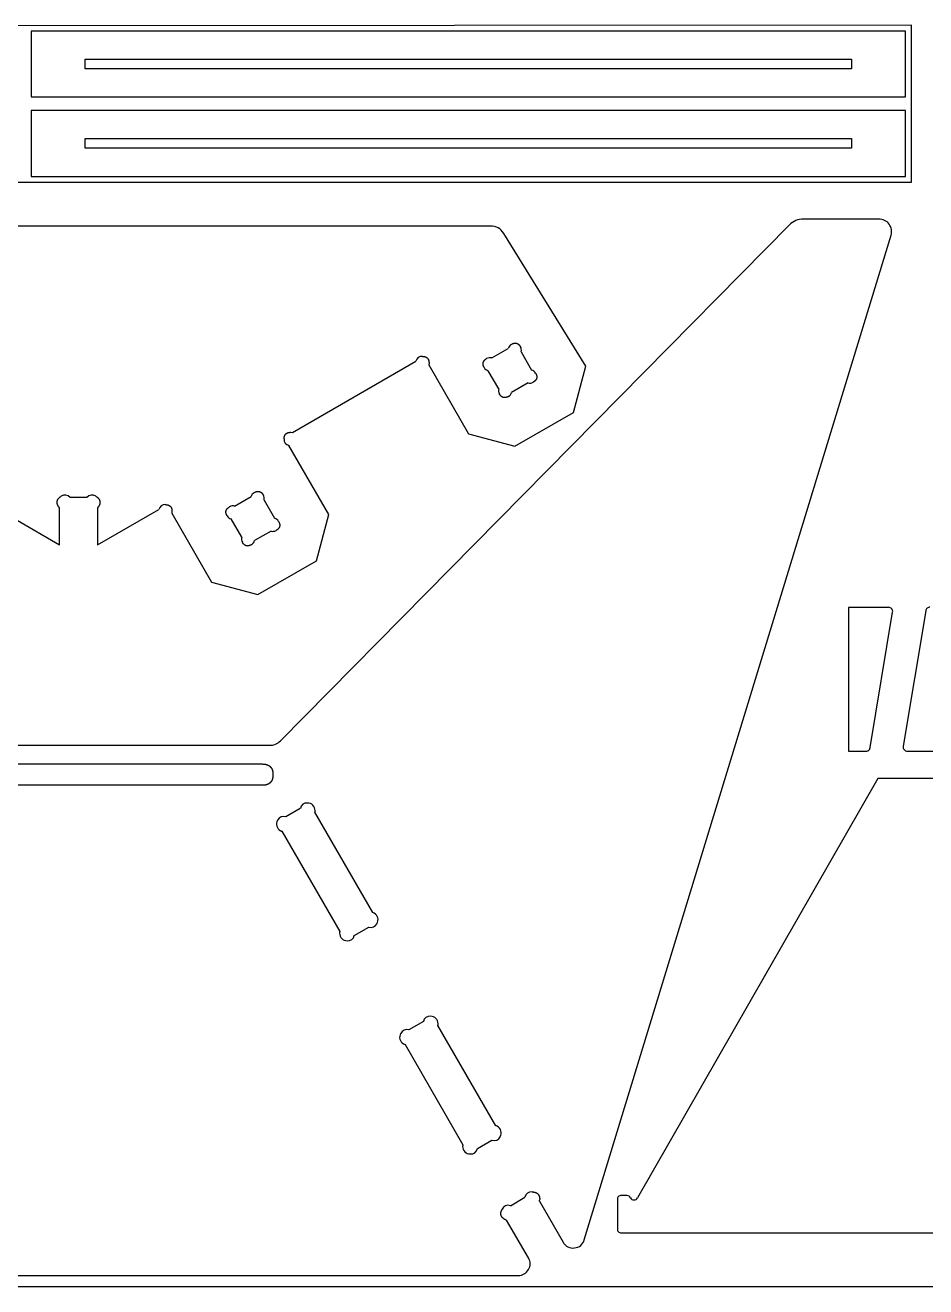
# Model space of a CAD drawing. Extents: x 0 to 2438, y 0 to 1220.
# Drawn here: x 1241 to 1705, y 0 to 651 of the extents above; entities that cross this region are included whole.
import ezdxf

# ---------------------------------------------------------------- set-up
doc = ezdxf.new("R2010")
doc.units = 0
doc.header["$MEASUREMENT"] = 0
doc.layers.add('PROFILE_-_OUTSIDE', color=18, linetype='CONTINUOUS')

msp = doc.modelspace()

# ---------------------------------------------------------------- linework, layer by layer
at = {"layer": 'PROFILE_-_OUTSIDE', "color": 4}
for p, q in [((1698.09, 650.9), (783.59, 650.4)), ((1698.09, 569.9), (1698.09, 650.9)), ((1271.76, 633.4), (1667.16, 633.4)), ((1271.76, 628.4), (1271.76, 633.4)), ((1667.16, 633.4), (1667.16, 628.4)), ((1667.16, 628.4), (1271.76, 628.4)), ((1271.76, 587.4), (1271.76, 592.4)), ((1271.76, 592.4), (1667.16, 592.4)), ((1667.16, 592.4), (1667.16, 587.4)), ((1667.16, 587.4), (1271.76, 587.4)), ((783.59, 569.9), (1698.09, 569.9))]:
    msp.add_line(p, q, dxfattribs=at)
at = {"layer": 'PROFILE_-_OUTSIDE', "color": 18}
for p, q in [((1695.09, 647.9), (1243.84, 647.9)), ((1243.84, 647.9), (1243.84, 613.9)), ((1695.09, 613.9), (1695.09, 647.9)), ((1243.84, 613.9), (1695.09, 613.9)), ((1695.09, 606.9), (1243.84, 606.9)), ((1243.84, 606.9), (1243.84, 572.9)), ((1695.09, 572.9), (1695.09, 606.9)), ((1243.84, 572.9), (1695.09, 572.9)), ((1480.93, 547.28), (1055.91, 547.3)), ((1635.19, 547.85), (1372.53, 281.73)), ((1680.35, 550.83), (1642.32, 550.83)), ((1681.22, 550.83), (1680.35, 550.83)), ((1530.15, 474.94), (1487.74, 543.48)), ((1529.3, 24.26), (1687.58, 542.63)), ((1378.72, 440.74), (1442.45, 477.49)), ((1449.19, 476.6), (1449.07, 475.71)), ((1449.07, 475.71), (1469.64, 440.04)), ((1523.75, 451.09), (1530.15, 474.94)), ((1493.49, 433.64), (1523.75, 451.09)), ((1377.83, 440.86), (1378.72, 440.74)), ((1469.64, 440.04), (1493.49, 433.64)), ((1397.52, 398.46), (1376.94, 434.12)), ((1264.02, 407.32), (1272.68, 407.32)), ((1227.02, 401.01), (1258.57, 382.81)), ((1258.57, 382.81), (1258.58, 401.87)), ((1278.13, 401.86), (1278.13, 382.78)), ((1278.13, 382.78), (1309.81, 401.01)), ((1316.55, 400.12), (1316.43, 399.23)), ((1316.43, 399.23), (1337.01, 363.56)), ((1391.11, 374.61), (1397.52, 398.46)), ((1360.86, 357.15), (1391.11, 374.61)), ((1337.01, 363.56), (1360.86, 357.15)), ((1665.61, 350.56), (1665.61, 276.36)), ((1686.26, 350.56), (1665.61, 350.56)), ((1676.76, 278.18), (1688.4, 348.03)), ((1705.5, 348.75), (1693.86, 278.9)), ((1268.42, 279.35), (1185.74, 279.35)), ((1351.09, 279.35), (1268.42, 279.35)), ((1366.83, 279.35), (1351.09, 279.35)), ((1665.61, 276.36), (1674.62, 276.36)), ((1696, 276.36), (1716.65, 276.36)), ((1680.75, 262.31), (1556.73, 45.89)), ((1866.04, 262.31), (1680.75, 262.31)), ((1491.2, 41.84), (1498.69, 46.17)), ((1551.34, 47.02), (1548.38, 47.02)), ((1506.15, 44.17), (1518.36, 23.01)), ((1546.38, 45.02), (1546.38, 29.89)), ((1500.48, 14.86), (1489.21, 34.4)), ((1548.38, 27.9), (1750.26, 27.9)), ((1041.61, 5.86), (1495.29, 5.86))]:
    msp.add_line(p, q, dxfattribs=at)
at = {"layer": 'PROFILE_-_OUTSIDE', "color": 30}
for p, q in [((1481.53, 479.25), (1490.08, 484.18)), ((1496.7, 482.4), (1502.11, 473)), ((1485.17, 463.24), (1479.75, 472.63)), ((1500.33, 466.38), (1491.79, 461.46)), ((1348.89, 402.76), (1357.43, 407.68)), ((1364.05, 405.9), (1369.46, 396.51)), ((1352.52, 386.75), (1347.11, 396.14)), ((1367.68, 389.89), (1359.14, 384.96)), ((1382.78, 246.83), (1375.29, 242.5)), ((1420.13, 193.05), (1390.24, 244.84)), ((1373.3, 235.06), (1403.19, 183.27)), ((1410.64, 181.27), (1418.14, 185.6)), ((1446.28, 136.85), (1438.79, 132.52)), ((1483.63, 83.06), (1453.74, 134.85)), ((1436.8, 125.07), (1466.69, 73.28)), ((1474.14, 71.29), (1481.64, 75.61))]:
    msp.add_line(p, q, dxfattribs=at)
at = {"layer": 'PROFILE_-_OUTSIDE', "color": 5}
for p, q in [((1173.68, 269.73), (1363.16, 269.73)), ((1363.16, 258.73), (1173.68, 258.73))]:
    msp.add_line(p, q, dxfattribs=at)
at = {"layer": 'PROFILE_-_OUTSIDE', "color": 1}
msp.add_line((2438, 0), (0, 0), dxfattribs=at)
at = {"layer": 'PROFILE_-_OUTSIDE', "color": 30}
for points in [[(1491.67, 486.26), (1491.86, 486.36), (1492.04, 486.45), (1492.13, 486.5), (1492.22, 486.54), (1492.31, 486.58), (1492.4, 486.61), (1492.49, 486.65), (1492.57, 486.68), (1492.66, 486.71), (1492.74, 486.73), (1492.83, 486.76), (1492.91, 486.78), (1493, 486.8), (1493.08, 486.82), (1493.16, 486.84), (1493.25, 486.85), (1493.33, 486.86), (1493.41, 486.87), (1493.49, 486.88), (1493.57, 486.88), (1493.65, 486.88), (1493.73, 486.88), (1493.8, 486.88), (1493.88, 486.88), (1493.96, 486.87), (1494.03, 486.86), (1494.11, 486.85), (1494.18, 486.83), (1494.26, 486.82), (1494.33, 486.8), (1494.4, 486.78), (1494.48, 486.75), (1494.55, 486.73), (1494.62, 486.7), (1494.69, 486.67), (1494.76, 486.64), (1494.83, 486.61), (1494.9, 486.57), (1494.96, 486.53), (1495.03, 486.49), (1495.1, 486.44), (1495.16, 486.4), (1495.23, 486.35), (1495.29, 486.3), (1495.36, 486.25), (1495.42, 486.19), (1495.49, 486.13), (1495.55, 486.07), (1495.61, 486.01), (1495.67, 485.95), (1495.73, 485.88), (1495.79, 485.81), (1495.85, 485.74), (1495.91, 485.67), (1495.97, 485.59), (1496.03, 485.51), (1496.08, 485.43), (1496.14, 485.35), (1496.25, 485.18), (1496.36, 485)], [(1477.67, 474.23), (1477.57, 474.42), (1477.48, 474.6), (1477.43, 474.69), (1477.39, 474.78), (1477.35, 474.87), (1477.32, 474.95), (1477.28, 475.04), (1477.25, 475.13), (1477.22, 475.22), (1477.19, 475.3), (1477.17, 475.39), (1477.15, 475.47), (1477.13, 475.55), (1477.11, 475.64), (1477.09, 475.72), (1477.08, 475.8), (1477.07, 475.88), (1477.06, 475.96), (1477.05, 476.05), (1477.05, 476.12), (1477.05, 476.2), (1477.05, 476.28), (1477.05, 476.36), (1477.05, 476.44), (1477.06, 476.51), (1477.07, 476.59), (1477.08, 476.66), (1477.1, 476.74), (1477.11, 476.81), (1477.13, 476.89), (1477.15, 476.96), (1477.17, 477.03), (1477.2, 477.1), (1477.23, 477.18), (1477.26, 477.25), (1477.29, 477.32), (1477.32, 477.38), (1477.36, 477.45), (1477.4, 477.52), (1477.44, 477.59), (1477.48, 477.65), (1477.53, 477.72), (1477.58, 477.79), (1477.63, 477.85), (1477.68, 477.92), (1477.74, 477.98), (1477.79, 478.04), (1477.85, 478.1), (1477.92, 478.17), (1477.98, 478.23), (1478.05, 478.29), (1478.12, 478.35), (1478.19, 478.41), (1478.26, 478.47), (1478.34, 478.52), (1478.41, 478.58), (1478.49, 478.64), (1478.58, 478.7), (1478.75, 478.81), (1478.93, 478.91)], [(1504.19, 471.4), (1504.29, 471.22), (1504.39, 471.04), (1504.43, 470.95), (1504.47, 470.86), (1504.51, 470.77), (1504.55, 470.68), (1504.58, 470.59), (1504.61, 470.51), (1504.64, 470.42), (1504.67, 470.33), (1504.69, 470.25), (1504.72, 470.16), (1504.74, 470.08), (1504.76, 470), (1504.77, 469.91), (1504.78, 469.83), (1504.8, 469.75), (1504.8, 469.67), (1504.81, 469.59), (1504.82, 469.51), (1504.82, 469.43), (1504.82, 469.35), (1504.82, 469.27), (1504.81, 469.2), (1504.8, 469.12), (1504.79, 469.04), (1504.78, 468.97), (1504.77, 468.89), (1504.75, 468.82), (1504.73, 468.75), (1504.71, 468.67), (1504.69, 468.6), (1504.66, 468.53), (1504.64, 468.46), (1504.61, 468.39), (1504.57, 468.32), (1504.54, 468.25), (1504.5, 468.18), (1504.46, 468.11), (1504.42, 468.05), (1504.38, 467.98), (1504.33, 467.91), (1504.28, 467.85), (1504.23, 467.78), (1504.18, 467.72), (1504.13, 467.65), (1504.07, 467.59), (1504.01, 467.53), (1503.95, 467.47), (1503.88, 467.41), (1503.82, 467.35), (1503.75, 467.29), (1503.68, 467.23), (1503.6, 467.17), (1503.53, 467.11), (1503.45, 467.05), (1503.37, 466.99), (1503.29, 466.94), (1503.11, 466.83), (1502.93, 466.72)], [(1490.19, 459.38), (1490, 459.27), (1489.82, 459.18), (1489.73, 459.14), (1489.64, 459.1), (1489.55, 459.06), (1489.47, 459.02), (1489.38, 458.99), (1489.29, 458.96), (1489.2, 458.93), (1489.12, 458.9), (1489.03, 458.87), (1488.95, 458.85), (1488.87, 458.83), (1488.78, 458.81), (1488.7, 458.8), (1488.62, 458.78), (1488.54, 458.77), (1488.45, 458.76), (1488.37, 458.76), (1488.3, 458.75), (1488.22, 458.75), (1488.14, 458.75), (1488.06, 458.75), (1487.98, 458.76), (1487.91, 458.77), (1487.83, 458.77), (1487.75, 458.79), (1487.68, 458.8), (1487.61, 458.82), (1487.53, 458.83), (1487.46, 458.86), (1487.39, 458.88), (1487.32, 458.9), (1487.24, 458.93), (1487.17, 458.96), (1487.1, 458.99), (1487.04, 459.03), (1486.97, 459.07), (1486.9, 459.1), (1486.83, 459.15), (1486.76, 459.19), (1486.7, 459.24), (1486.63, 459.28), (1486.57, 459.33), (1486.5, 459.39), (1486.44, 459.44), (1486.38, 459.5), (1486.31, 459.56), (1486.25, 459.62), (1486.19, 459.69), (1486.13, 459.75), (1486.07, 459.82), (1486.01, 459.89), (1485.95, 459.97), (1485.9, 460.04), (1485.84, 460.12), (1485.78, 460.2), (1485.72, 460.28), (1485.61, 460.45), (1485.51, 460.64)], [(1359.03, 409.77), (1359.21, 409.87), (1359.39, 409.96), (1359.48, 410), (1359.57, 410.05), (1359.66, 410.08), (1359.75, 410.12), (1359.84, 410.15), (1359.93, 410.19), (1360.01, 410.22), (1360.1, 410.24), (1360.18, 410.27), (1360.27, 410.29), (1360.35, 410.31), (1360.43, 410.33), (1360.52, 410.34), (1360.6, 410.36), (1360.68, 410.37), (1360.76, 410.38), (1360.84, 410.39), (1360.92, 410.39), (1361, 410.39), (1361.08, 410.39), (1361.16, 410.39), (1361.23, 410.38), (1361.31, 410.38), (1361.39, 410.37), (1361.46, 410.36), (1361.54, 410.34), (1361.61, 410.33), (1361.68, 410.31), (1361.76, 410.29), (1361.83, 410.26), (1361.9, 410.24), (1361.97, 410.21), (1362.04, 410.18), (1362.11, 410.15), (1362.18, 410.11), (1362.25, 410.08), (1362.32, 410.04), (1362.39, 410), (1362.45, 409.95), (1362.52, 409.91), (1362.58, 409.86), (1362.65, 409.81), (1362.71, 409.75), (1362.78, 409.7), (1362.84, 409.64), (1362.9, 409.58), (1362.96, 409.52), (1363.02, 409.46), (1363.09, 409.39), (1363.15, 409.32), (1363.2, 409.25), (1363.26, 409.18), (1363.32, 409.1), (1363.38, 409.02), (1363.44, 408.94), (1363.49, 408.86), (1363.6, 408.69), (1363.71, 408.51)], [(1345.02, 397.74), (1344.92, 397.92), (1344.83, 398.11), (1344.79, 398.2), (1344.74, 398.28), (1344.71, 398.37), (1344.67, 398.46), (1344.64, 398.55), (1344.6, 398.64), (1344.57, 398.72), (1344.55, 398.81), (1344.52, 398.89), (1344.5, 398.98), (1344.48, 399.06), (1344.46, 399.15), (1344.45, 399.23), (1344.43, 399.31), (1344.42, 399.39), (1344.41, 399.47), (1344.41, 399.55), (1344.4, 399.63), (1344.4, 399.71), (1344.4, 399.79), (1344.4, 399.87), (1344.41, 399.95), (1344.41, 400.02), (1344.42, 400.1), (1344.43, 400.17), (1344.45, 400.25), (1344.46, 400.32), (1344.48, 400.4), (1344.5, 400.47), (1344.53, 400.54), (1344.55, 400.61), (1344.58, 400.68), (1344.61, 400.75), (1344.64, 400.82), (1344.68, 400.89), (1344.71, 400.96), (1344.75, 401.03), (1344.79, 401.1), (1344.84, 401.16), (1344.88, 401.23), (1344.93, 401.29), (1344.98, 401.36), (1345.04, 401.42), (1345.09, 401.49), (1345.15, 401.55), (1345.21, 401.61), (1345.27, 401.67), (1345.33, 401.74), (1345.4, 401.8), (1345.47, 401.86), (1345.54, 401.92), (1345.61, 401.97), (1345.69, 402.03), (1345.77, 402.09), (1345.85, 402.15), (1345.93, 402.2), (1346.1, 402.31), (1346.28, 402.42)], [(1371.55, 394.91), (1371.65, 394.73), (1371.74, 394.54), (1371.78, 394.45), (1371.83, 394.36), (1371.86, 394.28), (1371.9, 394.19), (1371.93, 394.1), (1371.97, 394.01), (1372, 393.93), (1372.02, 393.84), (1372.05, 393.76), (1372.07, 393.67), (1372.09, 393.59), (1372.11, 393.5), (1372.12, 393.42), (1372.14, 393.34), (1372.15, 393.26), (1372.16, 393.18), (1372.17, 393.1), (1372.17, 393.02), (1372.17, 392.94), (1372.17, 392.86), (1372.17, 392.78), (1372.16, 392.7), (1372.16, 392.63), (1372.15, 392.55), (1372.14, 392.48), (1372.12, 392.4), (1372.11, 392.33), (1372.09, 392.25), (1372.07, 392.18), (1372.04, 392.11), (1372.02, 392.04), (1371.99, 391.97), (1371.96, 391.9), (1371.93, 391.83), (1371.89, 391.76), (1371.86, 391.69), (1371.82, 391.62), (1371.78, 391.55), (1371.73, 391.49), (1371.69, 391.42), (1371.64, 391.36), (1371.59, 391.29), (1371.53, 391.23), (1371.48, 391.16), (1371.42, 391.1), (1371.36, 391.04), (1371.3, 390.98), (1371.24, 390.91), (1371.17, 390.85), (1371.1, 390.79), (1371.03, 390.73), (1370.96, 390.68), (1370.88, 390.62), (1370.8, 390.56), (1370.72, 390.5), (1370.64, 390.45), (1370.47, 390.34), (1370.29, 390.23)], [(1357.54, 382.88), (1357.36, 382.78), (1357.18, 382.69), (1357.09, 382.65), (1357, 382.6), (1356.91, 382.57), (1356.82, 382.53), (1356.73, 382.5), (1356.64, 382.46), (1356.56, 382.43), (1356.47, 382.41), (1356.39, 382.38), (1356.3, 382.36), (1356.22, 382.34), (1356.14, 382.32), (1356.05, 382.31), (1355.97, 382.29), (1355.89, 382.28), (1355.81, 382.27), (1355.73, 382.26), (1355.65, 382.26), (1355.57, 382.26), (1355.49, 382.26), (1355.41, 382.26), (1355.34, 382.27), (1355.26, 382.27), (1355.18, 382.28), (1355.11, 382.29), (1355.03, 382.31), (1354.96, 382.32), (1354.89, 382.34), (1354.81, 382.36), (1354.74, 382.39), (1354.67, 382.41), (1354.6, 382.44), (1354.53, 382.47), (1354.46, 382.5), (1354.39, 382.54), (1354.32, 382.57), (1354.25, 382.61), (1354.19, 382.65), (1354.12, 382.7), (1354.05, 382.74), (1353.99, 382.79), (1353.92, 382.84), (1353.86, 382.9), (1353.79, 382.95), (1353.73, 383.01), (1353.67, 383.07), (1353.61, 383.13), (1353.55, 383.19), (1353.48, 383.26), (1353.42, 383.33), (1353.37, 383.4), (1353.31, 383.47), (1353.25, 383.55), (1353.19, 383.63), (1353.13, 383.71), (1353.08, 383.79), (1352.97, 383.96), (1352.86, 384.14)]]:
    msp.add_lwpolyline(points, dxfattribs=at)
at = {"layer": 'PROFILE_-_OUTSIDE', "color": 18}
for points in [[(1445.76, 480.03), (1445.97, 480.03), (1446.17, 480.02), (1446.27, 480.01), (1446.37, 480), (1446.47, 479.99), (1446.56, 479.98), (1446.65, 479.96), (1446.75, 479.95), (1446.83, 479.93), (1446.92, 479.91), (1447.01, 479.89), (1447.09, 479.87), (1447.18, 479.84), (1447.26, 479.82), (1447.34, 479.79), (1447.41, 479.76), (1447.49, 479.73), (1447.57, 479.7), (1447.64, 479.66), (1447.71, 479.63), (1447.78, 479.59), (1447.85, 479.55), (1447.91, 479.51), (1447.98, 479.46), (1448.04, 479.42), (1448.1, 479.37), (1448.16, 479.33), (1448.22, 479.28), (1448.27, 479.23), (1448.33, 479.17), (1448.38, 479.12), (1448.43, 479.06), (1448.48, 479.01), (1448.53, 478.95), (1448.58, 478.88), (1448.62, 478.82), (1448.66, 478.76), (1448.7, 478.69), (1448.74, 478.62), (1448.78, 478.55), (1448.82, 478.48), (1448.85, 478.41), (1448.88, 478.34), (1448.91, 478.26), (1448.94, 478.18), (1448.97, 478.1), (1449, 478.02), (1449.02, 477.94), (1449.04, 477.85), (1449.07, 477.77), (1449.08, 477.68), (1449.1, 477.59), (1449.12, 477.5), (1449.13, 477.41), (1449.14, 477.31), (1449.16, 477.21), (1449.17, 477.12), (1449.17, 477.02), (1449.18, 476.81), (1449.19, 476.6)], [(1374.4, 437.43), (1374.41, 437.64), (1374.42, 437.85), (1374.42, 437.95), (1374.43, 438.05), (1374.44, 438.14), (1374.46, 438.24), (1374.47, 438.33), (1374.49, 438.42), (1374.5, 438.51), (1374.52, 438.6), (1374.54, 438.68), (1374.57, 438.77), (1374.59, 438.85), (1374.62, 438.93), (1374.65, 439.01), (1374.67, 439.09), (1374.71, 439.17), (1374.74, 439.24), (1374.77, 439.31), (1374.81, 439.38), (1374.85, 439.45), (1374.89, 439.52), (1374.93, 439.59), (1374.97, 439.65), (1375.01, 439.72), (1375.06, 439.78), (1375.11, 439.84), (1375.16, 439.89), (1375.21, 439.95), (1375.26, 440), (1375.32, 440.06), (1375.37, 440.11), (1375.43, 440.16), (1375.49, 440.21), (1375.55, 440.25), (1375.61, 440.3), (1375.68, 440.34), (1375.74, 440.38), (1375.81, 440.42), (1375.88, 440.46), (1375.95, 440.49), (1376.02, 440.53), (1376.1, 440.56), (1376.18, 440.59), (1376.25, 440.62), (1376.33, 440.65), (1376.41, 440.67), (1376.5, 440.7), (1376.58, 440.72), (1376.67, 440.74), (1376.76, 440.76), (1376.84, 440.78), (1376.94, 440.79), (1377.03, 440.81), (1377.12, 440.82), (1377.22, 440.83), (1377.32, 440.84), (1377.42, 440.85), (1377.62, 440.86), (1377.83, 440.86)], [(1258.02, 402.5), (1257.9, 402.71), (1257.79, 402.92), (1257.75, 403.02), (1257.7, 403.13), (1257.65, 403.23), (1257.61, 403.33), (1257.57, 403.43), (1257.54, 403.53), (1257.5, 403.63), (1257.47, 403.73), (1257.44, 403.82), (1257.42, 403.92), (1257.39, 404.02), (1257.37, 404.11), (1257.35, 404.21), (1257.34, 404.3), (1257.33, 404.4), (1257.32, 404.49), (1257.31, 404.58), (1257.3, 404.67), (1257.3, 404.76), (1257.3, 404.85), (1257.3, 404.94), (1257.31, 405.03), (1257.32, 405.12), (1257.33, 405.2), (1257.34, 405.29), (1257.36, 405.38), (1257.38, 405.46), (1257.4, 405.54), (1257.42, 405.63), (1257.45, 405.71), (1257.48, 405.79), (1257.51, 405.87), (1257.54, 405.96), (1257.58, 406.04), (1257.62, 406.11), (1257.66, 406.19), (1257.7, 406.27), (1257.75, 406.35), (1257.8, 406.42), (1257.85, 406.5), (1257.91, 406.58), (1257.97, 406.65), (1258.03, 406.72), (1258.09, 406.8), (1258.16, 406.87), (1258.23, 406.94), (1258.3, 407.01), (1258.37, 407.08), (1258.45, 407.15), (1258.52, 407.22), (1258.61, 407.29), (1258.69, 407.35), (1258.78, 407.42), (1258.87, 407.49), (1258.96, 407.55), (1259.05, 407.62), (1259.25, 407.74), (1259.46, 407.87)], [(1277.24, 407.87), (1277.45, 407.74), (1277.65, 407.62), (1277.74, 407.55), (1277.83, 407.49), (1277.92, 407.42), (1278.01, 407.35), (1278.09, 407.29), (1278.17, 407.22), (1278.25, 407.15), (1278.33, 407.08), (1278.4, 407.01), (1278.47, 406.94), (1278.54, 406.87), (1278.61, 406.8), (1278.67, 406.72), (1278.73, 406.65), (1278.79, 406.57), (1278.84, 406.5), (1278.9, 406.42), (1278.95, 406.35), (1278.99, 406.27), (1279.04, 406.19), (1279.08, 406.11), (1279.12, 406.03), (1279.16, 405.95), (1279.19, 405.87), (1279.22, 405.79), (1279.25, 405.71), (1279.28, 405.63), (1279.3, 405.54), (1279.32, 405.46), (1279.34, 405.37), (1279.36, 405.29), (1279.37, 405.2), (1279.38, 405.12), (1279.39, 405.03), (1279.4, 404.94), (1279.4, 404.85), (1279.4, 404.76), (1279.4, 404.67), (1279.39, 404.58), (1279.38, 404.49), (1279.37, 404.39), (1279.36, 404.3), (1279.34, 404.21), (1279.33, 404.11), (1279.31, 404.02), (1279.28, 403.92), (1279.26, 403.82), (1279.23, 403.73), (1279.2, 403.63), (1279.16, 403.53), (1279.13, 403.43), (1279.09, 403.33), (1279.05, 403.23), (1279, 403.13), (1278.95, 403.02), (1278.9, 402.92), (1278.8, 402.71), (1278.68, 402.5)], [(1313.12, 403.54), (1313.33, 403.54), (1313.54, 403.53), (1313.64, 403.52), (1313.73, 403.51), (1313.83, 403.5), (1313.93, 403.49), (1314.02, 403.48), (1314.11, 403.46), (1314.2, 403.44), (1314.29, 403.42), (1314.37, 403.4), (1314.46, 403.38), (1314.54, 403.36), (1314.62, 403.33), (1314.7, 403.3), (1314.78, 403.27), (1314.86, 403.24), (1314.93, 403.21), (1315, 403.18), (1315.07, 403.14), (1315.14, 403.1), (1315.21, 403.06), (1315.28, 403.02), (1315.34, 402.98), (1315.4, 402.93), (1315.47, 402.89), (1315.53, 402.84), (1315.58, 402.79), (1315.64, 402.74), (1315.69, 402.69), (1315.75, 402.63), (1315.8, 402.58), (1315.85, 402.52), (1315.89, 402.46), (1315.94, 402.4), (1315.98, 402.34), (1316.03, 402.27), (1316.07, 402.21), (1316.11, 402.14), (1316.15, 402.07), (1316.18, 402), (1316.22, 401.92), (1316.25, 401.85), (1316.28, 401.77), (1316.31, 401.7), (1316.34, 401.62), (1316.36, 401.53), (1316.39, 401.45), (1316.41, 401.37), (1316.43, 401.28), (1316.45, 401.19), (1316.47, 401.1), (1316.48, 401.01), (1316.5, 400.92), (1316.51, 400.83), (1316.52, 400.73), (1316.53, 400.63), (1316.54, 400.53), (1316.55, 400.33), (1316.55, 400.12)], [(1502.37, 48.93), (1502.61, 48.92), (1502.85, 48.91), (1502.96, 48.9), (1503.07, 48.89), (1503.18, 48.88), (1503.29, 48.87), (1503.4, 48.85), (1503.5, 48.83), (1503.61, 48.81), (1503.71, 48.79), (1503.81, 48.76), (1503.9, 48.74), (1504, 48.71), (1504.09, 48.68), (1504.18, 48.65), (1504.27, 48.62), (1504.36, 48.58), (1504.44, 48.54), (1504.53, 48.5), (1504.61, 48.46), (1504.69, 48.42), (1504.77, 48.37), (1504.84, 48.33), (1504.92, 48.28), (1504.99, 48.23), (1505.06, 48.18), (1505.13, 48.12), (1505.19, 48.06), (1505.26, 48.01), (1505.32, 47.94), (1505.38, 47.88), (1505.44, 47.82), (1505.49, 47.75), (1505.55, 47.68), (1505.6, 47.61), (1505.65, 47.54), (1505.7, 47.47), (1505.75, 47.39), (1505.79, 47.31), (1505.84, 47.24), (1505.88, 47.15), (1505.92, 47.07), (1505.95, 46.98), (1505.99, 46.9), (1506.02, 46.81), (1506.06, 46.72), (1506.09, 46.62), (1506.11, 46.53), (1506.14, 46.43), (1506.16, 46.33), (1506.18, 46.23), (1506.21, 46.13), (1506.22, 46.03), (1506.24, 45.92), (1506.25, 45.81), (1506.27, 45.7), (1506.28, 45.59), (1506.29, 45.47), (1506.3, 45.24), (1506.3, 45)], [(1488.41, 34.67), (1488.2, 34.79), (1488, 34.92), (1487.91, 34.98), (1487.82, 35.05), (1487.73, 35.11), (1487.64, 35.18), (1487.56, 35.25), (1487.48, 35.32), (1487.4, 35.39), (1487.32, 35.45), (1487.25, 35.53), (1487.18, 35.6), (1487.11, 35.67), (1487.04, 35.74), (1486.98, 35.81), (1486.92, 35.89), (1486.86, 35.96), (1486.81, 36.04), (1486.75, 36.11), (1486.7, 36.19), (1486.66, 36.27), (1486.61, 36.34), (1486.57, 36.42), (1486.53, 36.5), (1486.49, 36.58), (1486.46, 36.66), (1486.43, 36.74), (1486.4, 36.83), (1486.37, 36.91), (1486.35, 36.99), (1486.33, 37.08), (1486.31, 37.16), (1486.29, 37.25), (1486.28, 37.33), (1486.27, 37.42), (1486.26, 37.51), (1486.25, 37.6), (1486.25, 37.68), (1486.25, 37.77), (1486.25, 37.87), (1486.26, 37.96), (1486.27, 38.05), (1486.28, 38.14), (1486.29, 38.23), (1486.31, 38.33), (1486.32, 38.42), (1486.34, 38.52), (1486.37, 38.61), (1486.39, 38.71), (1486.42, 38.81), (1486.45, 38.91), (1486.49, 39.01), (1486.52, 39.11), (1486.56, 39.21), (1486.6, 39.31), (1486.65, 39.41), (1486.7, 39.51), (1486.75, 39.61), (1486.85, 39.82), (1486.97, 40.03)]]:
    msp.add_lwpolyline(points, dxfattribs=at)
at = {"layer": 'PROFILE_-_OUTSIDE', "color": 5}
for points in [[(1363.16, 269.73), (1363.5, 269.72), (1363.83, 269.7), (1363.99, 269.69), (1364.14, 269.68), (1364.3, 269.66), (1364.45, 269.64), (1364.6, 269.62), (1364.74, 269.59), (1364.89, 269.56), (1365.03, 269.53), (1365.17, 269.5), (1365.3, 269.46), (1365.44, 269.42), (1365.57, 269.38), (1365.69, 269.34), (1365.82, 269.29), (1365.94, 269.24), (1366.06, 269.19), (1366.18, 269.13), (1366.29, 269.08), (1366.4, 269.02), (1366.51, 268.95), (1366.62, 268.89), (1366.72, 268.82), (1366.82, 268.75), (1366.92, 268.67), (1367.02, 268.6), (1367.11, 268.52), (1367.2, 268.44), (1367.28, 268.35), (1367.37, 268.26), (1367.45, 268.17), (1367.53, 268.08), (1367.61, 267.99), (1367.68, 267.89), (1367.75, 267.79), (1367.82, 267.68), (1367.89, 267.58), (1367.95, 267.47), (1368.01, 267.36), (1368.07, 267.24), (1368.12, 267.13), (1368.18, 267.01), (1368.22, 266.88), (1368.27, 266.76), (1368.32, 266.63), (1368.36, 266.5), (1368.4, 266.37), (1368.43, 266.23), (1368.47, 266.09), (1368.5, 265.95), (1368.53, 265.81), (1368.55, 265.66), (1368.57, 265.51), (1368.59, 265.36), (1368.61, 265.21), (1368.63, 265.05), (1368.64, 264.89), (1368.65, 264.56), (1368.66, 264.23)], [(1368.66, 264.23), (1368.65, 263.89), (1368.64, 263.56), (1368.63, 263.4), (1368.61, 263.24), (1368.59, 263.09), (1368.57, 262.94), (1368.55, 262.79), (1368.53, 262.64), (1368.5, 262.5), (1368.47, 262.36), (1368.43, 262.22), (1368.4, 262.08), (1368.36, 261.95), (1368.32, 261.82), (1368.27, 261.69), (1368.22, 261.57), (1368.18, 261.44), (1368.12, 261.33), (1368.07, 261.21), (1368.01, 261.09), (1367.95, 260.98), (1367.89, 260.87), (1367.82, 260.77), (1367.75, 260.66), (1367.68, 260.56), (1367.61, 260.47), (1367.53, 260.37), (1367.45, 260.28), (1367.37, 260.19), (1367.28, 260.1), (1367.2, 260.02), (1367.11, 259.93), (1367.02, 259.85), (1366.92, 259.78), (1366.82, 259.7), (1366.72, 259.63), (1366.62, 259.56), (1366.51, 259.5), (1366.4, 259.44), (1366.29, 259.38), (1366.18, 259.32), (1366.06, 259.26), (1365.94, 259.21), (1365.82, 259.16), (1365.69, 259.11), (1365.57, 259.07), (1365.44, 259.03), (1365.3, 258.99), (1365.17, 258.95), (1365.03, 258.92), (1364.89, 258.89), (1364.74, 258.86), (1364.6, 258.83), (1364.45, 258.81), (1364.3, 258.79), (1364.14, 258.77), (1363.99, 258.76), (1363.83, 258.75), (1363.5, 258.73), (1363.16, 258.73)]]:
    msp.add_lwpolyline(points, dxfattribs=at)
at = {"layer": 'PROFILE_-_OUTSIDE', "color": 18}
for centre, radius, start, end in [((1481.2, 539.76), 7.53, 29.63795, 92.02072), ((1642.17, 541.18), 9.65, 89.07351, 136.29812), ((1681.52, 544.53), 6.31, 36.25562, 92.7333), ((1681.86, 544.54), 6.03, 341.48649, 38.05941), ((1445.51, 476.92), 3.12, 85.52047, 169.44465), ((1377.52, 437.19), 3.12, 175.5191, 259.45665), ((1261.44, 405.14), 3.37, 40.15659, 126.09927), ((1275.25, 405.14), 3.37, 53.9335, 139.80966), ((1259.61, 403.33), 1.79, 207.52241, 234.77154), ((1277.03, 403.37), 1.87, 306.3822, 332.37499), ((1312.88, 400.43), 3.12, 85.51995, 169.4388), ((1686.3, 348.49), 2.08, 39.01567, 91.23492), ((1686.37, 348.42), 2.08, 349.26568, 41.54117), ((1707.45, 348.62), 1.96, 84.36535, 176.16984), ((1366.96, 287.06), 7.7, 269.07374, 316.30154), ((1674.81, 278.31), 1.96, 264.36606, 356.17842), ((1695.9, 278.51), 2.08, 169.30796, 221.5202), ((1695.96, 278.44), 2.08, 219.02891, 271.22169), ((1502.01, 45.57), 3.37, 83.92975, 169.80838), ((1548.13, 45.27), 1.77, 81.8608, 188.12909), ((1551.42, 45.16), 1.86, 23.222, 92.71675), ((1554.85, 46.63), 1.86, 203.21754, 272.72725), ((1555.02, 46.63), 1.86, 267.2691, 336.78652), ((1490.05, 38.67), 3.37, 70.15641, 156.10441), ((1504.43, 44.92), 1.87, 336.52751, 2.43055), ((1489.37, 36.18), 1.79, 237.56575, 264.83775), ((1548.13, 29.65), 1.77, 171.87091, 278.1392), ((1523.32, 25.53), 5.56, 206.93715, 279.55909), ((1523.9, 25.6), 5.56, 273.45117, 346.06559), ((1495.72, 11.86), 5.63, 327.78436, 32.20217), ((1495.5, 11.49), 5.63, 267.78926, 332.20949)]:
    msp.add_arc(centre, radius, start, end, dxfattribs=at)
at = {"layer": 'PROFILE_-_OUTSIDE', "color": 30}
for centre, radius, start, end in [((1493.28, 483.37), 3.3, 119.02641, 165.88647), ((1493.52, 483.3), 3.31, 344.05949, 30.8337), ((1480.62, 476.08), 3.3, 74.04504, 120.85015), ((1480.56, 475.83), 3.3, 209.04009, 255.85762), ((1501.3, 469.8), 3.3, 29.04684, 75.85086), ((1488.34, 462.33), 3.3, 164.04948, 210.84448), ((1501.24, 469.56), 3.3, 254.0371, 300.85696), ((1488.59, 462.26), 3.3, 299.04359, 345.85943), ((1360.63, 406.88), 3.3, 119.04868, 165.86373), ((1360.87, 406.81), 3.31, 344.05907, 30.835), ((1347.91, 399.34), 3.3, 209.04204, 255.86896), ((1347.98, 399.58), 3.31, 74.05699, 120.83896), ((1368.66, 393.31), 3.3, 29.03152, 75.86558), ((1355.7, 385.84), 3.3, 164.05602, 210.83917), ((1355.94, 385.77), 3.3, 299.04193, 345.87048), ((1368.59, 393.06), 3.3, 254.04504, 300.85015), ((1386.11, 246.23), 3.37, 83.93647, 169.80852), ((1386.46, 245.66), 3.93, 0.00934, 90.00712), ((1374.14, 239.33), 3.37, 70.14992, 156.10263), ((1388.52, 245.58), 1.87, 336.53041, 2.38731), ((1374.46, 238.73), 3.93, 150.00875, 240.00756), ((1373.46, 236.85), 1.8, 237.58751, 264.80767), ((1419.95, 191.23), 1.82, 57.5052, 84.21216), ((1418.96, 189.37), 3.93, 329.99255, 59.98674), ((1404.85, 182.52), 1.82, 155.73928, 182.48749), ((1406.96, 182.44), 3.93, 179.9871, 269.98794), ((1419.28, 188.77), 3.37, 250.18761, 336.06587), ((1407.32, 181.87), 3.37, 263.89704, 349.83564), ((1449.61, 136.25), 3.37, 83.93081, 169.80714), ((1449.96, 135.67), 3.93, 0.01377, 90.00783), ((1437.96, 128.75), 3.93, 150.016, 240.00923), ((1437.64, 129.35), 3.37, 70.15311, 156.10367), ((1452.02, 135.6), 1.87, 336.54173, 2.38481), ((1436.96, 126.86), 1.8, 237.5841, 264.81108), ((1483.45, 81.25), 1.82, 57.52061, 84.24435), ((1482.46, 79.38), 3.93, 329.99376, 59.98553), ((1468.35, 72.53), 1.82, 155.73928, 182.48749), ((1470.46, 72.45), 3.93, 179.98723, 269.98756), ((1482.78, 78.79), 3.37, 250.17702, 336.07645), ((1470.82, 71.88), 3.37, 263.90179, 349.83792)]:
    msp.add_arc(centre, radius, start, end, dxfattribs=at)

doc.saveas('drawing.dxf')
